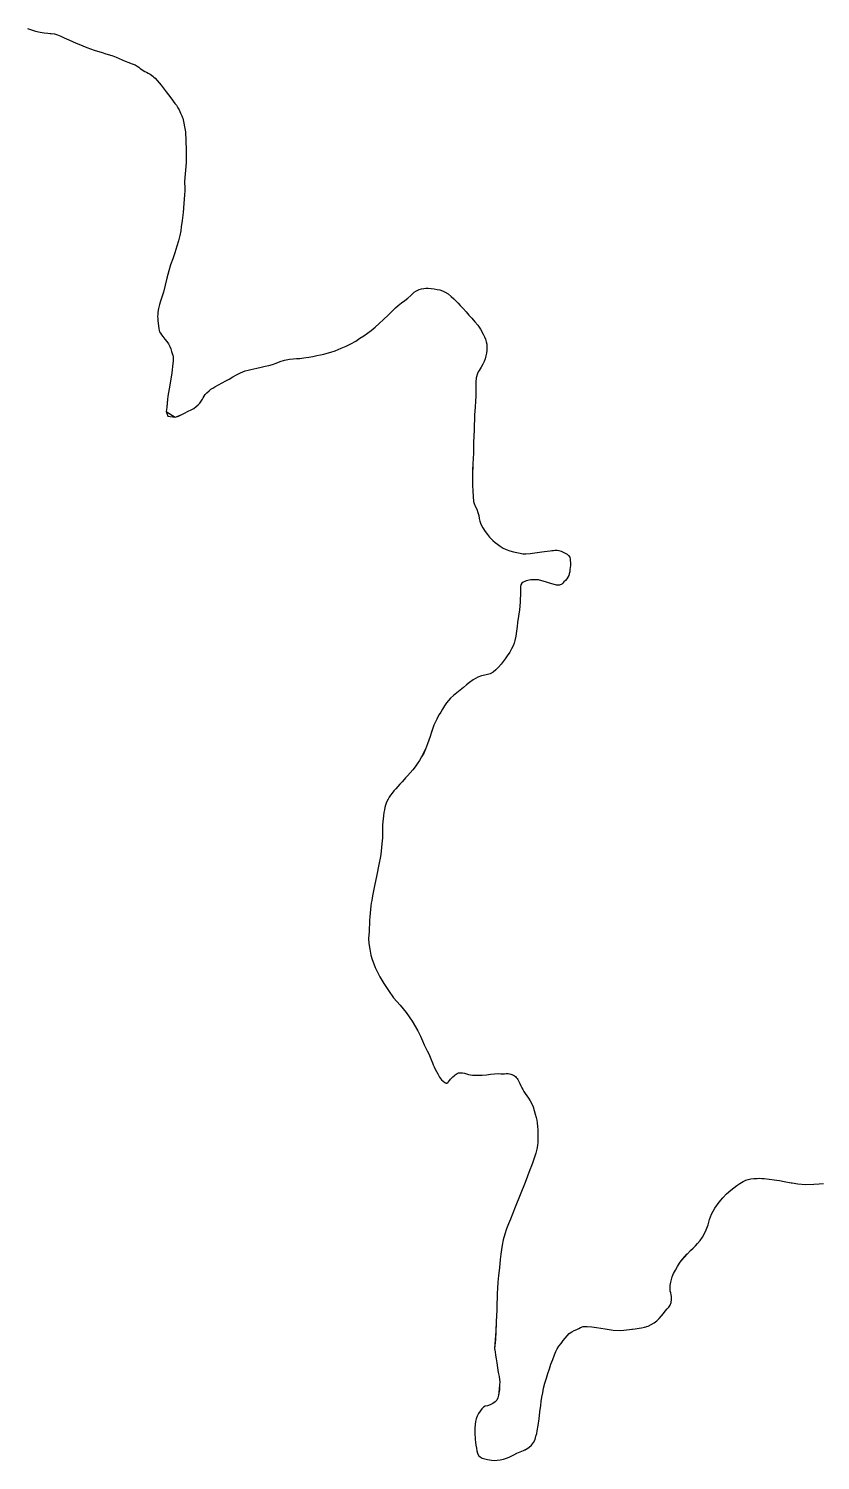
# Model space of a CAD drawing. Header units: inches. Extents: x 11258954 to 11313122, y 3645444 to 3695200.
# Drawn here: x 11271708 to 11272582, y 3690589 to 3692168 of the extents above; entities that cross this region are included whole.
import ezdxf

# ---------------------------------------------------------------- set-up
doc = ezdxf.new("R2010")
doc.units = ezdxf.units.IN
doc.header["$MEASUREMENT"] = 0
doc.layers.add('AnnexationHistory', color=183, linetype='Continuous')
doc.layers.add('ZipCode', color=108, linetype='Continuous')

msp = doc.modelspace()

# ---------------------------------------------------------------- linework, layer by layer
at = {"layer": 'AnnexationHistory'}
msp.add_polyline3d([(11271706.5625, 3692168.5, 0), (11271710.9375, 3692167.1875, 0), (11271715.3125, 3692165.8125, 0), (11271720.344, 3692164.625, 0), (11271724.75, 3692163.9375, 0), (11271728.875, 3692163.5625, 0), (11271731.453, 3692163.309, 0), (11271732.6875, 3692163.1875, 0), (11271736.1565, 3692162.625, 0), (11271739.5625, 3692161.625, 0), (11271743.0315, 3692160.125, 0), (11271747, 3692158.25, 0), (11271751.969, 3692156, 0), (11271760, 3692152.5625, 0), (11271763.125, 3692151.25, 0), (11271771.844, 3692147.75, 0), (11271779.844, 3692144.875, 0), (11271788.7815, 3692142, 0), (11271792.875, 3692140.75, 0), (11271796.875, 3692139.5625, 0), (11271800.719, 3692138.3125, 0), (11271804.375, 3692137, 0), (11271807.594, 3692135.6875, 0), (11271810.844, 3692134.1875, 0), (11271814.2815, 3692132.625, 0), (11271818.1875, 3692131, 0), (11271820.719, 3692130.0625, 0), (11271822.969, 3692129.3125, 0), (11271825.125, 3692128.4375, 0), (11271827.375, 3692127.25, 0), (11271829.2815, 3692125.9375, 0), (11271830.969, 3692124.625, 0), (11271832.594, 3692123.3125, 0), (11271834.1875, 3692122.1875, 0), (11271835.9065, 3692121.25, 0), (11271837.719, 3692120.375, 0), (11271839.6875, 3692119.4375, 0), (11271841.7815, 3692118.1875, 0), (11271843.375, 3692117.125, 0), (11271844.719, 3692116.1875, 0), (11271845.969, 3692115.125, 0), (11271847.375, 3692113.8125, 0), (11271854.1565, 3692106.25, 0), (11271859.719, 3692098.9375, 0), (11271864.5315, 3692092.1875, 0), (11271869.1875, 3692086, 0), (11271869.969, 3692085, 0), (11271870.8125, 3692084, 0), (11271871.6565, 3692082.75, 0), (11271872.594, 3692081.1875, 0), (11271873.8125, 3692078.875, 0), (11271874.75, 3692077, 0), (11271875.5315, 3692075.25, 0), (11271876.375, 3692073.1875, 0), (11271876.75, 3692072.25, 0), (11271877.125, 3692071.3125, 0), (11271877.469, 3692070.5, 0), (11271877.7815, 3692069.625, 0), (11271880.75, 3692054.5, 0), (11271881.7815, 3692034.8125, 0), (11271881.7815, 3692020.8125, 0), (11271879.9065, 3692000, 0), (11271879.9375, 3691998, 0), (11271880, 3691993.8125, 0), (11271879.969, 3691989.5625, 0), (11271879.844, 3691985.125, 0), (11271879.1875, 3691975.375, 0), (11271878.1565, 3691965.5625, 0), (11271877.094, 3691956.75, 0), (11271876.25, 3691949.8125, 0), (11271875.594, 3691945.5625, 0), (11271874.469, 3691940.25, 0), (11271873, 3691934.3125, 0), (11271871.344, 3691928.375, 0), (11271869.0625, 3691921.1875, 0), (11271866.75, 3691914.4375, 0), (11271864.5, 3691907.875, 0), (11271862.4065, 3691901.125, 0), (11271860.344, 3691893.25, 0), (11271858.375, 3691885.25, 0), (11271856.4065, 3691877.6875, 0), (11271854.375, 3691871.1875, 0), (11271853.219, 3691867.875, 0), (11271852.0315, 3691863.9375, 0), (11271851.0315, 3691859.75, 0), (11271850.344, 3691855.5625, 0), (11271850.1565, 3691853.1875, 0), (11271850.125, 3691850.875, 0), (11271850.1875, 3691848.5625, 0), (11271850.344, 3691846.1875, 0), (11271850.625, 3691843.3125, 0), (11271850.969, 3691840.3125, 0), (11271851.344, 3691837.625, 0), (11271851.6875, 3691835.4375, 0), (11271852.1875, 3691834, 0), (11271853.1565, 3691832.3125, 0), (11271854.375, 3691830.5, 0), (11271855.719, 3691828.75, 0), (11271858.0315, 3691825.9375, 0), (11271860.1875, 3691823.3125, 0), (11271862.125, 3691820.5625, 0), (11271863.75, 3691817.5625, 0), (11271864.75, 3691815, 0), (11271865.594, 3691812.375, 0), (11271866.3125, 3691810, 0), (11271866.875, 3691808.1875, 0), (11271867.1875, 3691806.5, 0), (11271867.219, 3691804.25, 0), (11271867.094, 3691801.625, 0), (11271866.875, 3691798.8125, 0), (11271865.6875, 3691788.6875, 0), (11271864.25, 3691779.5625, 0), (11271862.7815, 3691771.125, 0), (11271861.5, 3691763.0625, 0), (11271861, 3691759.125, 0), (11271860.5625, 3691754.9375, 0), (11271860.125, 3691750.5625, 0), (11271859.719, 3691746.0625, 0), (11271869.625, 3691739.625, 0), (11271873, 3691740.9375, 0), (11271876.125, 3691742.375, 0), (11271879.844, 3691744.3125, 0), (11271883.9065, 3691746.375, 0), (11271887.1875, 3691747.8125, 0), (11271890, 3691749.3125, 0), (11271892.7815, 3691751.4375, 0), (11271894.75, 3691753.375, 0), (11271896.5625, 3691755.375, 0), (11271898.1565, 3691757.4375, 0), (11271899.5, 3691759.5, 0), (11271900.4375, 3691761.1875, 0), (11271901.4065, 3691762.9375, 0), (11271902.6565, 3691764.6875, 0), (11271904.4065, 3691766.625, 0), (11271906.844, 3691768.8125, 0), (11271908.9065, 3691770.5, 0), (11271910.969, 3691771.875, 0), (11271913.344, 3691773.3125, 0), (11271917.4375, 3691775.625, 0), (11271921.4375, 3691777.6875, 0), (11271925.2815, 3691779.75, 0), (11271929, 3691781.8125, 0), (11271933.094, 3691784.1875, 0), (11271937.25, 3691786.5625, 0), (11271941.7815, 3691788.8125, 0), (11271946.875, 3691790.75, 0), (11271950.219, 3691791.75, 0), (11271953.219, 3691792.5, 0), (11271956.2815, 3691793.125, 0), (11271959.8125, 3691793.875, 0), (11271964.625, 3691794.9375, 0), (11271968.969, 3691795.875, 0), (11271972.969, 3691796.8125, 0), (11271976.8125, 3691797.9375, 0), (11271981.094, 3691799.4375, 0), (11271982.9365, 3691800.1125, 0), (11271985.5315, 3691801.0625, 0), (11271990.2815, 3691802.5625, 0), (11271995.5625, 3691803.75, 0), (11271999.75, 3691804.25, 0), (11272003.4375, 3691804.4375, 0), (11272007.219, 3691804.625, 0), (11272011.6565, 3691805.0625, 0), (11272016.969, 3691805.875, 0), (11272021.6875, 3691806.75, 0), (11272025.9375, 3691807.75, 0), (11272029.969, 3691808.625, 0), (11272033.5315, 3691809.375, 0), (11272037.25, 3691810.25, 0), (11272041.375, 3691811.4375, 0), (11272046.0625, 3691813.125, 0), (11272052.7815, 3691815.75, 0), (11272058.25, 3691818.0625, 0), (11272063.3125, 3691820.5625, 0), (11272068.844, 3691823.8125, 0), (11272073.594, 3691826.8125, 0), (11272077.9375, 3691829.6875, 0), (11272082, 3691832.5625, 0), (11272085.844, 3691835.4375, 0), (11272090.344, 3691839.125, 0), (11272094.844, 3691843.125, 0), (11272099.5, 3691847.5, 0), (11272104.594, 3691852.4375, 0), (11272107.5625, 3691855.375, 0), (11272110.1875, 3691858, 0), (11272112.8125, 3691860.5, 0), (11272115.7815, 3691863.125, 0), (11272119.469, 3691866, 0), (11272123.0625, 3691868.625, 0), (11272126.469, 3691871.1875, 0), (11272129.625, 3691873.875, 0), (11272131.5625, 3691875.75, 0), (11272133.594, 3691877.625, 0), (11272135.969, 3691879.25, 0), (11272139, 3691880.5625, 0), (11272141.6875, 3691881.3125, 0), (11272144.0315, 3691881.8125, 0), (11272146.3125, 3691882, 0), (11272148.844, 3691881.9375, 0), (11272152.344, 3691881.6875, 0), (11272155.6875, 3691881.3125, 0), (11272158.8125, 3691880.8125, 0), (11272161.7815, 3691880.125, 0), (11272164.844, 3691879.125, 0), (11272167.8125, 3691877.75, 0), (11272170.9065, 3691875.75, 0), (11272174.3125, 3691873, 0), (11272177.344, 3691870.1875, 0), (11272179.7815, 3691867.8125, 0), (11272181.9065, 3691865.5625, 0), (11272184.125, 3691863.125, 0), (11272187.4375, 3691859.5, 0), (11272190.719, 3691855.875, 0), (11272193.9375, 3691852.3125, 0), (11272197.094, 3691848.875, 0), (11272200.469, 3691845.125, 0), (11272203.719, 3691841.25, 0), (11272206.75, 3691836.75, 0), (11272209.594, 3691831.4375, 0), (11272211, 3691828.4375, 0), (11272212.1875, 3691825.6875, 0), (11272213.0625, 3691823.0625, 0), (11272213.625, 3691820.25, 0), (11272213.844, 3691816.9375, 0), (11272213.75, 3691813.625, 0), (11272213.375, 3691810.4375, 0), (11272212.75, 3691807.3125, 0), (11272211.875, 3691804.25, 0), (11272210.75, 3691801.25, 0), (11272209.2815, 3691798.1875, 0), (11272207.375, 3691794.8125, 0), (11272206.1875, 3691792.9375, 0), (11272205.094, 3691791.3125, 0), (11272204.1565, 3691789.75, 0), (11272203.344, 3691788.0625, 0), (11272202.0625, 3691783.3125, 0), (11272201.5625, 3691778.4375, 0), (11272201.5, 3691773.5, 0), (11272201.5625, 3691768.875, 0), (11272201.469, 3691763.0625, 0), (11272201.125, 3691757.25, 0), (11272200.6875, 3691750.6875, 0), (11272200.219, 3691742.5, 0), (11272199.5315, 3691725.75, 0), (11272199.125, 3691711.9375, 0), (11272198.9375, 3691700.125, 0), (11272198.219, 3691688.125, 0), (11272198, 3691681.1875, 0), (11272197.844, 3691673.875, 0), (11272197.9065, 3691665.9375, 0), (11272198.219, 3691657, 0), (11272198.4065, 3691653.8125, 0), (11272198.625, 3691650.75, 0), (11272198.8125, 3691648.25, 0), (11272199.0315, 3691646.625, 0), (11272199.719, 3691644.625, 0), (11272200.969, 3691641.6875, 0), (11272202.469, 3691638.1875, 0), (11272203.8125, 3691634.625, 0), (11272204.719, 3691631.25, 0), (11272205.344, 3691628.0625, 0), (11272206, 3691625, 0), (11272207, 3691621.875, 0), (11272209.094, 3691617.75, 0), (11272211.719, 3691613.75, 0), (11272214.375, 3691610.25, 0), (11272216.594, 3691607.5, 0), (11272218.1875, 3691605.75, 0), (11272220.344, 3691603.6875, 0), (11272222.8125, 3691601.5625, 0), (11272225.375, 3691599.5, 0), (11272228.5625, 3691597.25, 0), (11272231.719, 3691595.3125, 0), (11272235.094, 3691593.75, 0), (11272238.9375, 3691592.375, 0), (11272242.969, 3691591.25, 0), (11272246.969, 3691590.375, 0), (11272250.5, 3691589.6875, 0), (11272253.2815, 3691589.125, 0), (11272256.9065, 3691588.9375, 0), (11272261.594, 3691589.25, 0), (11272266.719, 3691589.9375, 0), (11272271.6565, 3691590.75, 0), (11272274.5625, 3691591.1875, 0), (11272277.344, 3691591.625, 0), (11272280.2815, 3691592, 0), (11272283.625, 3691592.375, 0), (11272285.5625, 3691592.5625, 0), (11272287.4065, 3691592.6875, 0), (11272288.9375, 3691592.875, 0), (11272290, 3691593.125, 0), (11272291.344, 3691593.125, 0), (11272293.3125, 3691592.5625, 0), (11272295.594, 3691591.75, 0), (11272297.969, 3691590.75, 0), (11272300.344, 3691589.75, 0), (11272302.4065, 3691588.625, 0), (11272304.0315, 3691587.1875, 0), (11272305.1565, 3691585.1875, 0), (11272305.6565, 3691583.25, 0), (11272305.875, 3691581.3125, 0), (11272305.969, 3691579.4375, 0), (11272305.969, 3691578, 0), (11272305.9375, 3691576.1875, 0), (11272305.75, 3691574, 0), (11272305.5, 3691571.5625, 0), (11272305.1565, 3691569.1875, 0), (11272304.7815, 3691567.0625, 0), (11272304.219, 3691565.125, 0), (11272303.3125, 3691563.25, 0), (11272301.969, 3691561.25, 0), (11272300.4065, 3691559.5, 0), (11272298.875, 3691558, 0), (11272297.469, 3691556.6875, 0), (11272296.375, 3691555.625, 0), (11272294.094, 3691554.5625, 0), (11272290.6875, 3691554.5625, 0), (11272286.75, 3691555.3125, 0), (11272282.8125, 3691556.4375, 0), (11272278.469, 3691557.9375, 0), (11272274.5625, 3691559.3125, 0), (11272270.594, 3691560.1875, 0), (11272266.0625, 3691560.4375, 0), (11272264.0625, 3691560.3125, 0), (11272262.1875, 3691560.125, 0), (11272260.469, 3691559.875, 0), (11272258.875, 3691559.625, 0), (11272257.219, 3691559.1875, 0), (11272255.5, 3691558.5, 0), (11272253.844, 3691557.5625, 0), (11272252.5, 3691556.4375, 0), (11272251.4065, 3691554.75, 0), (11272250.969, 3691552.75, 0), (11272250.9065, 3691550.1875, 0), (11272250.9065, 3691546.875, 0), (11272250.5, 3691535.75, 0), (11272249.719, 3691527.25, 0), (11272248.719, 3691520.1875, 0), (11272247.719, 3691513.3125, 0), (11272247.094, 3691508.625, 0), (11272246.375, 3691503.5, 0), (11272245.5315, 3691498.25, 0), (11272244.5315, 3691493.375, 0), (11272243.719, 3691490.375, 0), (11272242.625, 3691487.375, 0), (11272241.094, 3691484.25, 0), (11272238.9375, 3691480.625, 0), (11272236.219, 3691476.4375, 0), (11272233.9065, 3691473, 0), (11272231.719, 3691470, 0), (11272229.344, 3691467.0625, 0), (11272226.719, 3691464.0625, 0), (11272223.7815, 3691461.125, 0), (11272220.625, 3691458.5625, 0), (11272217.375, 3691456.6875, 0), (11272214.469, 3691455.8125, 0), (11272211.375, 3691455.1875, 0), (11272207.9065, 3691454.3125, 0), (11272203.8125, 3691452.6875, 0), (11272198.5315, 3691449.75, 0), (11272194.5625, 3691447.0625, 0), (11272191.219, 3691444.375, 0), (11272187.844, 3691441.5, 0), (11272184.219, 3691438.5625, 0), (11272180.4375, 3691435.5625, 0), (11272176.7815, 3691432.5625, 0), (11272173.5, 3691429.5625, 0), (11272171.25, 3691427.125, 0), (11272169.1565, 3691424.5, 0), (11272167.0625, 3691421.375, 0), (11272164.719, 3691417.5625, 0), (11272162.7815, 3691414.25, 0), (11272161.1565, 3691411.5, 0), (11272159.719, 3691409, 0), (11272158.344, 3691406.375, 0), (11272157.2815, 3691404.25, 0), (11272156.219, 3691402, 0), (11272155.25, 3691399.8125, 0), (11272154.344, 3691397.625, 0), (11272153.1565, 3691394.375, 0), (11272152.545, 3691392.4685, 0), (11272152.094, 3691391.0625, 0), (11272150.969, 3691387.4375, 0), (11272149.5625, 3691383.25, 0), (11272148.1875, 3691379.4375, 0), (11272146.969, 3691376.1875, 0), (11272145.844, 3691373.25, 0), (11272143.969, 3691368.875, 0), (11272141.6565, 3691364.9375, 0), (11272139.2815, 3691361.0625, 0), (11272136.875, 3691357.3125, 0), (11272134.375, 3691353.75, 0), (11272131.8125, 3691350.5625, 0), (11272128.969, 3691347.1875, 0), (11272126.219, 3691344.125, 0), (11272124.0315, 3691341.75, 0), (11272122.2815, 3691339.875, 0), (11272120.125, 3691337.5, 0), (11272117.719, 3691334.875, 0), (11272115.25, 3691332.1875, 0), (11272113, 3691329.75, 0), (11272110.9065, 3691327.3125, 0), (11272108.969, 3691325, 0), (11272107.25, 3691322.625, 0), (11272105.9375, 3691320.4375, 0), (11272104.594, 3691318.0625, 0), (11272103.4065, 3691315.75, 0), (11272102.469, 3691313.8125, 0), (11272101.719, 3691311.75, 0), (11272101.0625, 3691309.1875, 0), (11272100.5315, 3691306.375, 0), (11272100.0625, 3691303.4375, 0), (11272099.5315, 3691299.875, 0), (11272099.0625, 3691296.4375, 0), (11272098.719, 3691293.125, 0), (11272098.469, 3691289.875, 0), (11272098.375, 3691287.375, 0), (11272098.375, 3691284.75, 0), (11272098.4065, 3691282.25, 0), (11272098.469, 3691280.3125, 0), (11272098.4375, 3691278.125, 0), (11272098.2815, 3691275.4375, 0), (11272098, 3691272.375, 0), (11272097.6875, 3691269.125, 0), (11272097.25, 3691264.9375, 0), (11272096.8125, 3691261, 0), (11272096.4375, 3691257.5, 0), (11272096.094, 3691254.8125, 0), (11272094.5315, 3691246.0625, 0), (11272092.094, 3691234.75, 0), (11272089.469, 3691222.75, 0), (11272087.3125, 3691211.6875, 0), (11272086.9065, 3691209.0625, 0), (11272086.5, 3691206.25, 0), (11272086.094, 3691203.375, 0), (11272085.719, 3691200.5, 0), (11272085.1875, 3691196.4375, 0), (11272084.719, 3691192.4375, 0), (11272084.344, 3691188.5, 0), (11272084.125, 3691184.5625, 0), (11272084.0315, 3691180.375, 0), (11272083.9065, 3691175.875, 0), (11272083.6875, 3691171.8125, 0), (11272083.3125, 3691168.625, 0), (11272083, 3691164.3125, 0), (11272083.344, 3691158.8125, 0), (11272084.2815, 3691152.5625, 0), (11272085.719, 3691146.25, 0), (11272087.219, 3691141.25, 0), (11272088.844, 3691136.5625, 0), (11272090.5315, 3691132.375, 0), (11272092.094, 3691128.6875, 0), (11272095.5, 3691122.0625, 0), (11272099.9065, 3691114.75, 0), (11272105, 3691107.0625, 0), (11272110.4375, 3691099.1875, 0), (11272118.0625, 3691090.8125, 0), (11272124.75, 3691082.6875, 0), (11272131.3125, 3691073.4375, 0), (11272137.594, 3691062.4375, 0), (11272140.2815, 3691056.875, 0), (11272142.625, 3691051.6875, 0), (11272144.625, 3691047.0625, 0), (11272146.375, 3691043.3125, 0), (11272147.75, 3691040.5, 0), (11272149.4375, 3691037.125, 0), (11272151.1565, 3691033.375, 0), (11272152.75, 3691029.75, 0), (11272153.6875, 3691027.375, 0), (11272154.5625, 3691025.125, 0), (11272155.5315, 3691022.75, 0), (11272156.75, 3691020.125, 0), (11272158.094, 3691017.5625, 0), (11272159.4375, 3691015.1875, 0), (11272160.625, 3691013.0625, 0), (11272161.5315, 3691011.375, 0), (11272162.375, 3691010.0625, 0), (11272163.6875, 3691008.625, 0), (11272165.3125, 3691007.125, 0), (11272167.125, 3691005.75, 0), (11272167.719, 3691005.375, 0), (11272168.2815, 3691005.0625, 0), (11272168.875, 3691004.9375, 0), (11272169.5, 3691005, 0), (11272170.5625, 3691005.5625, 0), (11272171.469, 3691006.4375, 0), (11272172.1875, 3691007.375, 0), (11272172.6875, 3691008.1875, 0), (11272173.5, 3691009.25, 0), (11272174.719, 3691010.4375, 0), (11272176.094, 3691011.6875, 0), (11272177.5, 3691012.9375, 0), (11272178.594, 3691014, 0), (11272179.6565, 3691014.9375, 0), (11272180.875, 3691015.625, 0), (11272182.2815, 3691016.125, 0), (11272184.594, 3691016.375, 0), (11272186.9065, 3691016.25, 0), (11272188.9065, 3691015.875, 0), (11272190.25, 3691015.375, 0), (11272193.344, 3691014.375, 0), (11272197.9375, 3691013.8125, 0), (11272203.2815, 3691013.625, 0), (11272208.625, 3691013.75, 0), (11272213.344, 3691014.1875, 0), (11272217.719, 3691014.75, 0), (11272222.125, 3691015.1875, 0), (11272226.969, 3691015.375, 0), (11272229.1875, 3691015.3125, 0), (11272231.3125, 3691015.1875, 0), (11272233.25, 3691015.1875, 0), (11272234.9375, 3691015.375, 0), (11272237.344, 3691015.4375, 0), (11272240.1875, 3691014.8125, 0), (11272242.969, 3691013.75, 0), (11272245.3125, 3691012.1875, 0), (11272246.25, 3691011.25, 0), (11272247.0315, 3691010.125, 0), (11272247.75, 3691008.875, 0), (11272248.5, 3691007.375, 0), (11272249.9375, 3691004.5, 0), (11272251.25, 3691001.875, 0), (11272252.375, 3690999.625, 0), (11272253.3125, 3690997.8125, 0), (11272254.5, 3690995.8125, 0), (11272256.125, 3690993.4375, 0), (11272257.9375, 3690990.8125, 0), (11272259.6875, 3690988.25, 0), (11272261.6565, 3690985.1875, 0), (11272263.3125, 3690982.1875, 0), (11272264.719, 3690978.8125, 0), (11272266.0625, 3690974.6875, 0), (11272267.1565, 3690970.625, 0), (11272268.0315, 3690967, 0), (11272268.719, 3690963.875, 0), (11272269.25, 3690961.0625, 0), (11272269.3125, 3690960.5525, 0), (11272269.719, 3690957.25, 0), (11272270, 3690952.8125, 0), (11272270.094, 3690948.125, 0), (11272270.0625, 3690943.5625, 0), (11272269.9065, 3690939.75, 0), (11272269.5315, 3690936.0625, 0), (11272268.8125, 3690932.125, 0), (11272267.6565, 3690927.5625, 0), (11272266.0315, 3690922.1875, 0), (11272264.5, 3690917.6875, 0), (11272262.969, 3690913.5, 0), (11272261.2815, 3690909.1875, 0), (11272255.9065, 3690895.375, 0), (11272250.5, 3690881.5625, 0), (11272245.125, 3690868, 0), (11272239.75, 3690854.9375, 0), (11272237.5315, 3690849.625, 0), (11272235.4065, 3690844.25, 0), (11272233.4375, 3690838.375, 0), (11272231.75, 3690831.8125, 0), (11272230.594, 3690826.1875, 0), (11272229.8125, 3690821.25, 0), (11272229.1875, 3690816.1875, 0), (11272228.5625, 3690810.25, 0), (11272227.594, 3690801, 0), (11272226.6875, 3690792.75, 0), (11272225.9375, 3690785.25, 0), (11272225.375, 3690778.3125, 0), (11272225.125, 3690773.25, 0), (11272224.9375, 3690767.9375, 0), (11272224.7815, 3690761.8125, 0), (11272224.5625, 3690754.375, 0), (11272224.125, 3690741.6875, 0), (11272223.75, 3690731.1875, 0), (11272223.344, 3690722.0625, 0), (11272222.1875, 3690712.125, 0), (11272222.719, 3690708.4375, 0), (11272223.25, 3690704.5625, 0), (11272223.875, 3690700.5, 0), (11272224.5625, 3690696.125, 0), (11272225.4375, 3690690.75, 0), (11272226.3125, 3690685.625, 0), (11272227.125, 3690681.125, 0), (11272227.75, 3690677.8125, 0), (11272227.969, 3690675.1875, 0), (11272227.844, 3690671.625, 0), (11272227.469, 3690667.5625, 0), (11272226.969, 3690663.4375, 0), (11272226.5315, 3690660.4375, 0), (11272225.844, 3690657.625, 0), (11272224.719, 3690655.1875, 0), (11272222.969, 3690653.0625, 0), (11272220.3125, 3690651.25, 0), (11272217.2815, 3690649.875, 0), (11272214.3125, 3690648.875, 0), (11272211.8125, 3690648.25, 0), (11272209.9375, 3690647.25, 0), (11272208.0315, 3690645.375, 0), (11272206.219, 3690642.9375, 0), (11272204.625, 3690640.3125, 0), (11272203.094, 3690637.375, 0), (11272201.9375, 3690634.4375, 0), (11272201.125, 3690631.5, 0), (11272200.625, 3690628.3125, 0), (11272200.375, 3690624.3125, 0), (11272200.375, 3690620.3125, 0), (11272200.5, 3690616.6875, 0), (11272200.625, 3690613.9375, 0), (11272200.8125, 3690611.6875, 0), (11272201.1565, 3690608.75, 0), (11272201.6565, 3690605.4375, 0), (11272202.219, 3690602, 0), (11272202.7815, 3690599.125, 0), (11272203.5, 3690596.4375, 0), (11272204.594, 3690594.125, 0), (11272206.219, 3690592.375, 0), (11272208.6565, 3690591.125, 0), (11272211.594, 3690590.3125, 0), (11272214.4375, 3690589.6875, 0), (11272216.594, 3690589.1875, 0), (11272218.8125, 3690588.75, 0), (11272221.75, 3690588.625, 0), (11272225.094, 3690588.75, 0), (11272228.5625, 3690589.1875, 0), (11272232.0625, 3690589.9375, 0), (11272235.2815, 3690590.9375, 0), (11272238.1565, 3690592.0625, 0), (11272240.5315, 3690593.1875, 0), (11272243.469, 3690594.75, 0), (11272246.969, 3690596.5, 0), (11272250.625, 3690598.1875, 0), (11272254.094, 3690599.5625, 0), (11272257.1875, 3690600.875, 0), (11272260.219, 3690602.8125, 0), (11272263, 3690605.3125, 0), (11272265.2815, 3690608.375, 0), (11272266.875, 3690611.6875, 0), (11272267.969, 3690615.1875, 0), (11272268.75, 3690618.4375, 0), (11272269.25, 3690621.125, 0), (11272270.25, 3690627, 0), (11272271.344, 3690634.3125, 0), (11272272.375, 3690642.0625, 0), (11272273.25, 3690649.0625, 0), (11272273.8125, 3690653.5625, 0), (11272274.5315, 3690658.375, 0), (11272275.4065, 3690663.25, 0), (11272276.4375, 3690668.1875, 0), (11272277.844, 3690673.75, 0), (11272279.4065, 3690679.1875, 0), (11272281.094, 3690684.5625, 0), (11272282.8125, 3690689.75, 0), (11272284.5315, 3690694.75, 0), (11272286.4375, 3690700, 0), (11272288.344, 3690704.9375, 0), (11272290, 3690708.9375, 0), (11272291.4065, 3690711.5625, 0), (11272293.375, 3690714.5625, 0), (11272295.6565, 3690717.75, 0), (11272298, 3690720.875, 0), (11272300.125, 3690723.625, 0), (11272302.2815, 3690726.1875, 0), (11272304.6875, 3690728.4375, 0), (11272307.5625, 3690730.4375, 0), (11272310.25, 3690731.875, 0), (11272313, 3690733.125, 0), (11272315.4375, 3690734.25, 0), (11272317.1565, 3690735.25, 0), (11272320.0625, 3690736.25, 0), (11272324.375, 3690736.375, 0), (11272329.469, 3690736, 0), (11272334.6875, 3690735.25, 0), (11272344.469, 3690733.625, 0), (11272353.125, 3690732.375, 0), (11272361.75, 3690732, 0), (11272371.4065, 3690732.875, 0), (11272374.4375, 3690733.375, 0), (11272377.344, 3690733.9375, 0), (11272379.875, 3690734.3125, 0), (11272381.7815, 3690734.4375, 0), (11272384.4065, 3690734.6875, 0), (11272387.844, 3690735.5, 0), (11272391.6875, 3690736.8125, 0), (11272395.344, 3690738.4375, 0), (11272398.594, 3690740.3125, 0), (11272401.4065, 3690742.5, 0), (11272403.969, 3690745.0625, 0), (11272406.5315, 3690748, 0), (11272408.719, 3690750.75, 0), (11272410.75, 3690753.375, 0), (11272412.6875, 3690755.75, 0), (11272414.5, 3690757.625, 0), (11272416.0625, 3690759.8125, 0), (11272417.1565, 3690762.875, 0), (11272417.75, 3690766.3125, 0), (11272417.6875, 3690769.5625, 0), (11272417.2815, 3690771.4375, 0), (11272416.7815, 3690773.3125, 0), (11272416.3125, 3690775.25, 0), (11272416.094, 3690777.5625, 0), (11272416.2815, 3690781.625, 0), (11272416.844, 3690785.1875, 0), (11272417.625, 3690788.375, 0), (11272418.5, 3690791.125, 0), (11272419.9065, 3690794.6875, 0), (11272421.875, 3690798.625, 0), (11272424.1565, 3690802.625, 0), (11272426.469, 3690806.25, 0), (11272428.25, 3690808.75, 0), (11272430.1565, 3690811.125, 0), (11272432.4065, 3690813.625, 0), (11272435, 3690816.375, 0), (11272435.25, 3690816.625, 0), (11272438.6565, 3690820.0625, 0), (11272441.5315, 3690822.8125, 0), (11272444.0625, 3690825.3125, 0), (11272446.4375, 3690827.8125, 0), (11272449.125, 3690831.125, 0), (11272451.719, 3690834.875, 0), (11272454.0625, 3690838.9375, 0), (11272456, 3690843, 0), (11272457.9375, 3690848.6875, 0), (11272459.5625, 3690854.375, 0), (11272461.7815, 3690860.3125, 0), (11272465.5625, 3690866.9375, 0), (11272470.125, 3690873.375, 0), (11272474.25, 3690878.5, 0), (11272478.4065, 3690882.8125, 0), (11272483.125, 3690886.875, 0), (11272486.4065, 3690889.375, 0), (11272489.8125, 3690891.75, 0), (11272493.219, 3690894.125, 0), (11272496.6875, 3690896.4375, 0), (11272499.719, 3690898, 0), (11272502.1875, 3690898.6875, 0), (11272505.0625, 3690899.25, 0), (11272508.6565, 3690899.625, 0), (11272512.094, 3690899.8125, 0), (11272514.844, 3690899.875, 0), (11272517.3125, 3690899.8125, 0), (11272519.844, 3690899.625, 0), (11272525.4065, 3690899.0625, 0), (11272531.0625, 3690898.3125, 0), (11272536.719, 3690897.375, 0), (11272542.1875, 3690896.4375, 0), (11272549.75, 3690895, 0), (11272550.699, 3690894.851, 0), (11272557.3125, 3690893.8125, 0), (11272565.5, 3690893.125, 0), (11272574.9065, 3690893.25, 0), (11272580.6565, 3690893.6875, 0), (11272585.625, 3690894.3125, 0)], dxfattribs=at)
at = {"layer": 'ZipCode'}
msp.add_polyline3d([(11271706.5625, 3692168.5, 0), (11271710.9375, 3692167.1875, 0), (11271715.3125, 3692165.8125, 0), (11271720.344, 3692164.625, 0), (11271724.75, 3692163.9375, 0), (11271728.875, 3692163.5625, 0), (11271732.6875, 3692163.1875, 0), (11271736.1565, 3692162.625, 0), (11271739.5625, 3692161.625, 0), (11271743.0315, 3692160.125, 0), (11271747, 3692158.25, 0), (11271751.969, 3692156, 0), (11271760, 3692152.5625, 0), (11271763.125, 3692151.25, 0), (11271771.844, 3692147.75, 0), (11271779.844, 3692144.875, 0), (11271788.7815, 3692142, 0), (11271792.875, 3692140.75, 0), (11271796.875, 3692139.5625, 0), (11271800.719, 3692138.3125, 0), (11271804.375, 3692137, 0), (11271807.594, 3692135.6875, 0), (11271810.844, 3692134.1875, 0), (11271814.2815, 3692132.625, 0), (11271818.1875, 3692131, 0), (11271820.719, 3692130.0625, 0), (11271822.969, 3692129.3125, 0), (11271825.125, 3692128.4375, 0), (11271827.375, 3692127.25, 0), (11271829.2815, 3692125.9375, 0), (11271830.969, 3692124.625, 0), (11271832.594, 3692123.3125, 0), (11271834.1875, 3692122.1875, 0), (11271835.9065, 3692121.25, 0), (11271837.719, 3692120.375, 0), (11271839.6875, 3692119.4375, 0), (11271841.7815, 3692118.1875, 0), (11271843.375, 3692117.125, 0), (11271844.719, 3692116.1875, 0), (11271845.969, 3692115.125, 0), (11271847.375, 3692113.8125, 0), (11271854.1565, 3692106.25, 0), (11271859.719, 3692098.9375, 0), (11271864.5315, 3692092.1875, 0), (11271869.1875, 3692086, 0), (11271869.969, 3692085, 0), (11271870.8125, 3692084, 0), (11271871.6565, 3692082.75, 0), (11271872.594, 3692081.1875, 0), (11271873.8125, 3692078.875, 0), (11271874.75, 3692077, 0), (11271875.5315, 3692075.25, 0), (11271876.375, 3692073.1875, 0), (11271876.75, 3692072.25, 0), (11271877.125, 3692071.3125, 0), (11271877.469, 3692070.5, 0), (11271877.7815, 3692069.625, 0), (11271880.75, 3692054.5, 0), (11271881.7815, 3692034.8125, 0), (11271881.7815, 3692020.8125, 0), (11271879.9065, 3692000, 0), (11271879.9375, 3691998, 0), (11271880, 3691993.8125, 0), (11271879.969, 3691989.5625, 0), (11271879.844, 3691985.125, 0), (11271879.1875, 3691975.375, 0), (11271878.1565, 3691965.5625, 0), (11271877.094, 3691956.75, 0), (11271876.25, 3691949.8125, 0), (11271875.594, 3691945.5625, 0), (11271874.469, 3691940.25, 0), (11271873, 3691934.3125, 0), (11271871.344, 3691928.375, 0), (11271869.0625, 3691921.1875, 0), (11271866.75, 3691914.4375, 0), (11271864.5, 3691907.875, 0), (11271862.4065, 3691901.125, 0), (11271860.344, 3691893.25, 0), (11271858.375, 3691885.25, 0), (11271856.4065, 3691877.6875, 0), (11271854.375, 3691871.1875, 0), (11271853.219, 3691867.875, 0), (11271852.0315, 3691863.9375, 0), (11271851.0315, 3691859.75, 0), (11271850.344, 3691855.5625, 0), (11271850.1565, 3691853.1875, 0), (11271850.125, 3691850.875, 0), (11271850.1875, 3691848.5625, 0), (11271850.344, 3691846.1875, 0), (11271850.625, 3691843.3125, 0), (11271850.969, 3691840.3125, 0), (11271851.344, 3691837.625, 0), (11271851.6875, 3691835.4375, 0), (11271852.1875, 3691834, 0), (11271853.1565, 3691832.3125, 0), (11271854.375, 3691830.5, 0), (11271855.719, 3691828.75, 0), (11271858.0315, 3691825.9375, 0), (11271860.1875, 3691823.3125, 0), (11271862.125, 3691820.5625, 0), (11271863.75, 3691817.5625, 0), (11271864.75, 3691815, 0), (11271865.594, 3691812.375, 0), (11271866.3125, 3691810, 0), (11271866.875, 3691808.1875, 0), (11271867.1875, 3691806.5, 0), (11271867.219, 3691804.25, 0), (11271867.094, 3691801.625, 0), (11271866.875, 3691798.8125, 0), (11271865.6875, 3691788.6875, 0), (11271864.25, 3691779.5625, 0), (11271862.7815, 3691771.125, 0), (11271861.5, 3691763.0625, 0), (11271861, 3691759.125, 0), (11271860.7055, 3691756.2975, 0), (11271860.125, 3691750.5625, 0), (11271859.719, 3691746.0625, 0), (11271861.5245, 3691741.03, 0), (11271869.625, 3691739.625, 0), (11271876.125, 3691742.375, 0), (11271879.844, 3691744.3125, 0), (11271883.9065, 3691746.375, 0), (11271887.1875, 3691747.8125, 0), (11271890, 3691749.3125, 0), (11271892.7815, 3691751.4375, 0), (11271894.75, 3691753.375, 0), (11271896.5625, 3691755.375, 0), (11271898.1565, 3691757.4375, 0), (11271899.5, 3691759.5, 0), (11271900.4375, 3691761.1875, 0), (11271901.4065, 3691762.9375, 0), (11271902.6565, 3691764.6875, 0), (11271904.4065, 3691766.625, 0), (11271906.844, 3691768.8125, 0), (11271908.9065, 3691770.5, 0), (11271910.969, 3691771.875, 0), (11271913.344, 3691773.3125, 0), (11271917.4375, 3691775.625, 0), (11271921.4375, 3691777.6875, 0), (11271925.2815, 3691779.75, 0), (11271929, 3691781.8125, 0), (11271933.094, 3691784.1875, 0), (11271937.25, 3691786.5625, 0), (11271941.7815, 3691788.8125, 0), (11271946.875, 3691790.75, 0), (11271950.219, 3691791.75, 0), (11271953.219, 3691792.5, 0), (11271956.2815, 3691793.125, 0), (11271959.8125, 3691793.875, 0), (11271964.625, 3691794.9375, 0), (11271968.969, 3691795.875, 0), (11271972.969, 3691796.8125, 0), (11271976.8125, 3691797.9375, 0), (11271981.094, 3691799.4375, 0), (11271985.5315, 3691801.0625, 0), (11271990.2815, 3691802.5625, 0), (11271995.5625, 3691803.75, 0), (11271999.75, 3691804.25, 0), (11272003.4375, 3691804.4375, 0), (11272007.219, 3691804.625, 0), (11272011.6565, 3691805.0625, 0), (11272016.969, 3691805.875, 0), (11272021.6875, 3691806.75, 0), (11272025.9375, 3691807.75, 0), (11272029.969, 3691808.625, 0), (11272033.5315, 3691809.375, 0), (11272037.25, 3691810.25, 0), (11272041.375, 3691811.4375, 0), (11272046.0625, 3691813.125, 0), (11272052.7815, 3691815.75, 0), (11272058.25, 3691818.0625, 0), (11272063.3125, 3691820.5625, 0), (11272068.844, 3691823.8125, 0), (11272073.594, 3691826.8125, 0), (11272077.9375, 3691829.6875, 0), (11272082, 3691832.5625, 0), (11272085.844, 3691835.4375, 0), (11272090.344, 3691839.125, 0), (11272094.844, 3691843.125, 0), (11272099.5, 3691847.5, 0), (11272104.594, 3691852.4375, 0), (11272107.5625, 3691855.375, 0), (11272110.1875, 3691858, 0), (11272112.8125, 3691860.5, 0), (11272115.7815, 3691863.125, 0), (11272119.469, 3691866, 0), (11272123.0625, 3691868.625, 0), (11272126.469, 3691871.1875, 0), (11272129.625, 3691873.875, 0), (11272131.5625, 3691875.75, 0), (11272133.594, 3691877.625, 0), (11272135.969, 3691879.25, 0), (11272139, 3691880.5625, 0), (11272141.6875, 3691881.3125, 0), (11272144.0315, 3691881.8125, 0), (11272146.3125, 3691882, 0), (11272148.844, 3691881.9375, 0), (11272152.344, 3691881.6875, 0), (11272155.6875, 3691881.3125, 0), (11272158.8125, 3691880.8125, 0), (11272161.7815, 3691880.125, 0), (11272164.844, 3691879.125, 0), (11272167.8125, 3691877.75, 0), (11272170.9065, 3691875.75, 0), (11272174.3125, 3691873, 0), (11272177.344, 3691870.1875, 0), (11272179.7815, 3691867.8125, 0), (11272181.9065, 3691865.5625, 0), (11272184.125, 3691863.125, 0), (11272187.4375, 3691859.5, 0), (11272190.719, 3691855.875, 0), (11272193.9375, 3691852.3125, 0), (11272197.094, 3691848.875, 0), (11272200.469, 3691845.125, 0), (11272203.719, 3691841.25, 0), (11272206.75, 3691836.75, 0), (11272209.594, 3691831.4375, 0), (11272211, 3691828.4375, 0), (11272212.1875, 3691825.6875, 0), (11272213.0625, 3691823.0625, 0), (11272213.625, 3691820.25, 0), (11272213.844, 3691816.9375, 0), (11272213.75, 3691813.625, 0), (11272213.375, 3691810.4375, 0), (11272212.75, 3691807.3125, 0), (11272211.875, 3691804.25, 0), (11272210.75, 3691801.25, 0), (11272209.2815, 3691798.1875, 0), (11272207.375, 3691794.8125, 0), (11272206.1875, 3691792.9375, 0), (11272205.094, 3691791.3125, 0), (11272204.1565, 3691789.75, 0), (11272203.344, 3691788.0625, 0), (11272202.0625, 3691783.3125, 0), (11272201.5625, 3691778.4375, 0), (11272201.5, 3691773.5, 0), (11272201.5625, 3691768.875, 0), (11272201.469, 3691763.0625, 0), (11272201.125, 3691757.25, 0), (11272200.6875, 3691750.6875, 0), (11272200.219, 3691742.5, 0), (11272199.5315, 3691725.75, 0), (11272199.125, 3691711.9375, 0), (11272198.9375, 3691700.125, 0), (11272198.219, 3691688.125, 0), (11272198.039, 3691682.432, 0), (11272198, 3691681.1875, 0), (11272197.844, 3691673.875, 0), (11272197.9065, 3691665.9375, 0), (11272198.219, 3691657, 0), (11272198.4065, 3691653.8125, 0), (11272198.625, 3691650.75, 0), (11272198.8125, 3691648.25, 0), (11272199.0315, 3691646.625, 0), (11272199.719, 3691644.625, 0), (11272200.969, 3691641.6875, 0), (11272202.469, 3691638.1875, 0), (11272203.8125, 3691634.625, 0), (11272204.719, 3691631.25, 0), (11272205.344, 3691628.0625, 0), (11272206, 3691625, 0), (11272207, 3691621.875, 0), (11272209.094, 3691617.75, 0), (11272211.719, 3691613.75, 0), (11272214.375, 3691610.25, 0), (11272216.594, 3691607.5, 0), (11272218.1875, 3691605.75, 0), (11272220.344, 3691603.6875, 0), (11272222.8125, 3691601.5625, 0), (11272225.375, 3691599.5, 0), (11272228.5625, 3691597.25, 0), (11272231.719, 3691595.3125, 0), (11272235.094, 3691593.75, 0), (11272238.9375, 3691592.375, 0), (11272242.969, 3691591.25, 0), (11272246.969, 3691590.375, 0), (11272250.5, 3691589.6875, 0), (11272253.2815, 3691589.125, 0), (11272256.9065, 3691588.9375, 0), (11272261.594, 3691589.25, 0), (11272266.719, 3691589.9375, 0), (11272271.6565, 3691590.75, 0), (11272274.5625, 3691591.1875, 0), (11272277.344, 3691591.625, 0), (11272280.2815, 3691592, 0), (11272283.625, 3691592.375, 0), (11272285.5625, 3691592.5625, 0), (11272287.4065, 3691592.6875, 0), (11272288.9375, 3691592.875, 0), (11272290, 3691593.125, 0), (11272291.344, 3691593.125, 0), (11272293.3125, 3691592.5625, 0), (11272295.594, 3691591.75, 0), (11272297.969, 3691590.75, 0), (11272300.344, 3691589.75, 0), (11272302.4065, 3691588.625, 0), (11272304.0315, 3691587.1875, 0), (11272305.1565, 3691585.1875, 0), (11272305.6565, 3691583.25, 0), (11272305.875, 3691581.3125, 0), (11272305.969, 3691579.4375, 0), (11272305.969, 3691578, 0), (11272305.9375, 3691576.1875, 0), (11272305.75, 3691574, 0), (11272305.5, 3691571.5625, 0), (11272305.1565, 3691569.1875, 0), (11272304.7815, 3691567.0625, 0), (11272304.219, 3691565.125, 0), (11272303.3125, 3691563.25, 0), (11272301.969, 3691561.25, 0), (11272300.4065, 3691559.5, 0), (11272298.875, 3691558, 0), (11272297.469, 3691556.6875, 0), (11272296.375, 3691555.625, 0), (11272294.094, 3691554.5625, 0), (11272290.6875, 3691554.5625, 0), (11272286.75, 3691555.3125, 0), (11272282.8125, 3691556.4375, 0), (11272278.469, 3691557.9375, 0), (11272274.5625, 3691559.3125, 0), (11272270.594, 3691560.1875, 0), (11272266.0625, 3691560.4375, 0), (11272264.0625, 3691560.3125, 0), (11272262.1875, 3691560.125, 0), (11272260.469, 3691559.875, 0), (11272258.875, 3691559.625, 0), (11272257.219, 3691559.1875, 0), (11272255.5, 3691558.5, 0), (11272253.844, 3691557.5625, 0), (11272252.5, 3691556.4375, 0), (11272251.4065, 3691554.75, 0), (11272250.969, 3691552.75, 0), (11272250.9065, 3691550.1875, 0), (11272250.9065, 3691546.875, 0), (11272250.5, 3691535.75, 0), (11272249.719, 3691527.25, 0), (11272248.719, 3691520.1875, 0), (11272247.719, 3691513.3125, 0), (11272247.094, 3691508.625, 0), (11272246.375, 3691503.5, 0), (11272245.5315, 3691498.25, 0), (11272244.5315, 3691493.375, 0), (11272243.719, 3691490.375, 0), (11272242.625, 3691487.375, 0), (11272241.094, 3691484.25, 0), (11272238.9375, 3691480.625, 0), (11272236.219, 3691476.4375, 0), (11272233.9065, 3691473, 0), (11272231.719, 3691470, 0), (11272229.344, 3691467.0625, 0), (11272226.719, 3691464.0625, 0), (11272223.7815, 3691461.125, 0), (11272220.625, 3691458.5625, 0), (11272217.375, 3691456.6875, 0), (11272214.469, 3691455.8125, 0), (11272211.375, 3691455.1875, 0), (11272207.9065, 3691454.3125, 0), (11272203.8125, 3691452.6875, 0), (11272198.5315, 3691449.75, 0), (11272194.5625, 3691447.0625, 0), (11272191.219, 3691444.375, 0), (11272187.844, 3691441.5, 0), (11272184.219, 3691438.5625, 0), (11272180.4375, 3691435.5625, 0), (11272176.7815, 3691432.5625, 0), (11272173.5, 3691429.5625, 0), (11272171.25, 3691427.125, 0), (11272169.1565, 3691424.5, 0), (11272167.0625, 3691421.375, 0), (11272164.719, 3691417.5625, 0), (11272162.7815, 3691414.25, 0), (11272161.1565, 3691411.5, 0), (11272159.719, 3691409, 0), (11272158.344, 3691406.375, 0), (11272157.2815, 3691404.25, 0), (11272156.219, 3691402, 0), (11272155.25, 3691399.8125, 0), (11272154.344, 3691397.625, 0), (11272153.1565, 3691394.375, 0), (11272152.094, 3691391.0625, 0), (11272150.969, 3691387.4375, 0), (11272149.5625, 3691383.25, 0), (11272148.1875, 3691379.4375, 0), (11272146.969, 3691376.1875, 0), (11272145.844, 3691373.25, 0), (11272141.6565, 3691364.9375, 0), (11272139.2815, 3691361.0625, 0), (11272136.875, 3691357.3125, 0), (11272134.375, 3691353.75, 0), (11272131.8125, 3691350.5625, 0), (11272128.969, 3691347.1875, 0), (11272126.219, 3691344.125, 0), (11272124.0315, 3691341.75, 0), (11272122.2815, 3691339.875, 0), (11272120.125, 3691337.5, 0), (11272117.719, 3691334.875, 0), (11272115.25, 3691332.1875, 0), (11272113, 3691329.75, 0), (11272110.9065, 3691327.3125, 0), (11272108.969, 3691325, 0), (11272107.25, 3691322.625, 0), (11272105.9375, 3691320.4375, 0), (11272104.594, 3691318.0625, 0), (11272103.4065, 3691315.75, 0), (11272102.469, 3691313.8125, 0), (11272101.719, 3691311.75, 0), (11272101.0625, 3691309.1875, 0), (11272100.5315, 3691306.375, 0), (11272100.0625, 3691303.4375, 0), (11272099.5315, 3691299.875, 0), (11272099.0625, 3691296.4375, 0), (11272098.719, 3691293.125, 0), (11272098.469, 3691289.875, 0), (11272098.375, 3691287.375, 0), (11272098.375, 3691284.75, 0), (11272098.4065, 3691282.25, 0), (11272098.469, 3691280.3125, 0), (11272098.4375, 3691278.125, 0), (11272098.2815, 3691275.4375, 0), (11272098, 3691272.375, 0), (11272097.6875, 3691269.125, 0), (11272097.25, 3691264.9375, 0), (11272096.8125, 3691261, 0), (11272096.4375, 3691257.5, 0), (11272096.094, 3691254.8125, 0), (11272094.5315, 3691246.0625, 0), (11272092.094, 3691234.75, 0), (11272089.469, 3691222.75, 0), (11272087.3125, 3691211.6875, 0), (11272086.9065, 3691209.0625, 0), (11272086.5, 3691206.25, 0), (11272086.094, 3691203.375, 0), (11272085.719, 3691200.5, 0), (11272085.1875, 3691196.4375, 0), (11272084.719, 3691192.4375, 0), (11272084.344, 3691188.5, 0), (11272084.125, 3691184.5625, 0), (11272084.0315, 3691180.375, 0), (11272083.9065, 3691175.875, 0), (11272083.6875, 3691171.8125, 0), (11272083.3125, 3691168.625, 0), (11272083, 3691164.3125, 0), (11272083.344, 3691158.8125, 0), (11272084.2815, 3691152.5625, 0), (11272085.719, 3691146.25, 0), (11272087.219, 3691141.25, 0), (11272088.844, 3691136.5625, 0), (11272090.5315, 3691132.375, 0), (11272092.094, 3691128.6875, 0), (11272095.5, 3691122.0625, 0), (11272099.9065, 3691114.75, 0), (11272105, 3691107.0625, 0), (11272110.4375, 3691099.1875, 0), (11272118.0625, 3691090.8125, 0), (11272124.75, 3691082.6875, 0), (11272131.3125, 3691073.4375, 0), (11272137.594, 3691062.4375, 0), (11272140.2815, 3691056.875, 0), (11272142.625, 3691051.6875, 0), (11272144.625, 3691047.0625, 0), (11272146.375, 3691043.3125, 0), (11272147.75, 3691040.5, 0), (11272149.4375, 3691037.125, 0), (11272151.1565, 3691033.375, 0), (11272152.75, 3691029.75, 0), (11272153.6875, 3691027.375, 0), (11272154.5625, 3691025.125, 0), (11272155.5315, 3691022.75, 0), (11272156.75, 3691020.125, 0), (11272158.094, 3691017.5625, 0), (11272159.4375, 3691015.1875, 0), (11272160.625, 3691013.0625, 0), (11272161.5315, 3691011.375, 0), (11272162.375, 3691010.0625, 0), (11272163.6875, 3691008.625, 0), (11272165.3125, 3691007.125, 0), (11272167.125, 3691005.75, 0), (11272167.719, 3691005.375, 0), (11272168.2815, 3691005.0625, 0), (11272168.875, 3691004.9375, 0), (11272169.5, 3691005, 0), (11272170.5625, 3691005.5625, 0), (11272171.469, 3691006.4375, 0), (11272172.1875, 3691007.375, 0), (11272172.6875, 3691008.1875, 0), (11272173.5, 3691009.25, 0), (11272174.719, 3691010.4375, 0), (11272176.094, 3691011.6875, 0), (11272177.5, 3691012.9375, 0), (11272178.594, 3691014, 0), (11272179.6565, 3691014.9375, 0), (11272180.875, 3691015.625, 0), (11272182.2815, 3691016.125, 0), (11272184.594, 3691016.375, 0), (11272186.9065, 3691016.25, 0), (11272188.9065, 3691015.875, 0), (11272190.25, 3691015.375, 0), (11272193.344, 3691014.375, 0), (11272197.9375, 3691013.8125, 0), (11272203.2815, 3691013.625, 0), (11272208.625, 3691013.75, 0), (11272213.344, 3691014.1875, 0), (11272217.719, 3691014.75, 0), (11272222.125, 3691015.1875, 0), (11272226.969, 3691015.375, 0), (11272229.1875, 3691015.3125, 0), (11272231.3125, 3691015.1875, 0), (11272233.25, 3691015.1875, 0), (11272234.9375, 3691015.375, 0), (11272237.344, 3691015.4375, 0), (11272240.1875, 3691014.8125, 0), (11272242.969, 3691013.75, 0), (11272245.3125, 3691012.1875, 0), (11272246.25, 3691011.25, 0), (11272247.0315, 3691010.125, 0), (11272247.75, 3691008.875, 0), (11272248.5, 3691007.375, 0), (11272249.9375, 3691004.5, 0), (11272251.25, 3691001.875, 0), (11272252.375, 3690999.625, 0), (11272253.3125, 3690997.8125, 0), (11272254.5, 3690995.8125, 0), (11272256.125, 3690993.4375, 0), (11272257.9375, 3690990.8125, 0), (11272259.6875, 3690988.25, 0), (11272261.6565, 3690985.1875, 0), (11272263.3125, 3690982.1875, 0), (11272264.719, 3690978.8125, 0), (11272266.0625, 3690974.6875, 0), (11272267.1565, 3690970.625, 0), (11272268.0315, 3690967, 0), (11272268.719, 3690963.875, 0), (11272269.25, 3690961.0625, 0), (11272269.719, 3690957.25, 0), (11272270, 3690952.8125, 0), (11272270.094, 3690948.125, 0), (11272270.0625, 3690943.5625, 0), (11272269.9065, 3690939.75, 0), (11272269.5315, 3690936.0625, 0), (11272268.8125, 3690932.125, 0), (11272267.6565, 3690927.5625, 0), (11272266.0315, 3690922.1875, 0), (11272264.5, 3690917.6875, 0), (11272262.969, 3690913.5, 0), (11272261.2815, 3690909.1875, 0), (11272255.9065, 3690895.375, 0), (11272250.5, 3690881.5625, 0), (11272245.125, 3690868, 0), (11272239.75, 3690854.9375, 0), (11272237.5315, 3690849.625, 0), (11272235.4065, 3690844.25, 0), (11272233.4375, 3690838.375, 0), (11272231.75, 3690831.8125, 0), (11272230.594, 3690826.1875, 0), (11272229.8125, 3690821.25, 0), (11272229.1875, 3690816.1875, 0), (11272228.5625, 3690810.25, 0), (11272227.594, 3690801, 0), (11272226.6875, 3690792.75, 0), (11272225.9375, 3690785.25, 0), (11272225.375, 3690778.3125, 0), (11272225.125, 3690773.25, 0), (11272224.9375, 3690767.9375, 0), (11272224.7815, 3690761.8125, 0), (11272224.5625, 3690754.375, 0), (11272224.125, 3690741.6875, 0), (11272224.045, 3690739.4495, 0), (11272223.75, 3690731.1875, 0), (11272222.1875, 3690712.125, 0), (11272222.719, 3690708.4375, 0), (11272223.25, 3690704.5625, 0), (11272223.875, 3690700.5, 0), (11272224.5625, 3690696.125, 0), (11272225.4375, 3690690.75, 0), (11272226.3125, 3690685.625, 0), (11272227.125, 3690681.125, 0), (11272227.75, 3690677.8125, 0), (11272227.969, 3690675.1875, 0), (11272227.844, 3690671.625, 0), (11272227.6485, 3690666.553, 0), (11272226.5315, 3690660.4375, 0), (11272225.844, 3690657.625, 0), (11272224.719, 3690655.1875, 0), (11272222.969, 3690653.0625, 0), (11272220.3125, 3690651.25, 0), (11272217.2815, 3690649.875, 0), (11272214.3125, 3690648.875, 0), (11272211.8125, 3690648.25, 0), (11272209.9375, 3690647.25, 0), (11272208.0315, 3690645.375, 0), (11272206.219, 3690642.9375, 0), (11272204.625, 3690640.3125, 0), (11272203.094, 3690637.375, 0), (11272201.9375, 3690634.4375, 0), (11272201.125, 3690631.5, 0), (11272200.625, 3690628.3125, 0), (11272200.375, 3690624.3125, 0), (11272200.375, 3690620.3125, 0), (11272200.5, 3690616.6875, 0), (11272200.625, 3690613.9375, 0), (11272200.8125, 3690611.6875, 0), (11272201.1565, 3690608.75, 0), (11272201.6565, 3690605.4375, 0), (11272202.219, 3690602, 0), (11272202.7815, 3690599.125, 0), (11272203.5, 3690596.4375, 0), (11272204.594, 3690594.125, 0), (11272206.219, 3690592.375, 0), (11272208.6565, 3690591.125, 0), (11272211.594, 3690590.3125, 0), (11272214.4375, 3690589.6875, 0), (11272216.594, 3690589.1875, 0), (11272218.8125, 3690588.75, 0), (11272221.75, 3690588.625, 0), (11272225.094, 3690588.75, 0), (11272228.5625, 3690589.1875, 0), (11272232.0625, 3690589.9375, 0), (11272235.2815, 3690590.9375, 0), (11272238.1565, 3690592.0625, 0), (11272240.5315, 3690593.1875, 0), (11272243.469, 3690594.75, 0), (11272246.969, 3690596.5, 0), (11272250.625, 3690598.1875, 0), (11272254.094, 3690599.5625, 0), (11272255.874, 3690600.318, 0), (11272257.1875, 3690600.875, 0), (11272260.219, 3690602.8125, 0), (11272263, 3690605.3125, 0), (11272265.2815, 3690608.375, 0), (11272266.875, 3690611.6875, 0), (11272267.969, 3690615.1875, 0), (11272268.75, 3690618.4375, 0), (11272269.25, 3690621.125, 0), (11272270.25, 3690627, 0), (11272271.344, 3690634.3125, 0), (11272272.375, 3690642.0625, 0), (11272273.25, 3690649.0625, 0), (11272273.8125, 3690653.5625, 0), (11272274.5315, 3690658.375, 0), (11272275.4065, 3690663.25, 0), (11272276.4375, 3690668.1875, 0), (11272277.844, 3690673.75, 0), (11272279.4065, 3690679.1875, 0), (11272281.094, 3690684.5625, 0), (11272282.8125, 3690689.75, 0), (11272284.5315, 3690694.75, 0), (11272286.4375, 3690700, 0), (11272288.344, 3690704.9375, 0), (11272290, 3690708.9375, 0), (11272291.4065, 3690711.5625, 0), (11272293.375, 3690714.5625, 0), (11272295.6565, 3690717.75, 0), (11272298, 3690720.875, 0), (11272300.125, 3690723.625, 0), (11272302.2815, 3690726.1875, 0), (11272304.6875, 3690728.4375, 0), (11272307.5625, 3690730.4375, 0), (11272310.25, 3690731.875, 0), (11272313, 3690733.125, 0), (11272315.4375, 3690734.25, 0), (11272317.1565, 3690735.25, 0), (11272320.0625, 3690736.25, 0), (11272324.375, 3690736.375, 0), (11272329.469, 3690736, 0), (11272334.6875, 3690735.25, 0), (11272344.469, 3690733.625, 0), (11272353.125, 3690732.375, 0), (11272361.75, 3690732, 0), (11272371.4065, 3690732.875, 0), (11272373.744, 3690733.2605, 0), (11272374.4375, 3690733.375, 0), (11272377.344, 3690733.9375, 0), (11272379.875, 3690734.3125, 0), (11272381.7815, 3690734.4375, 0), (11272384.4065, 3690734.6875, 0), (11272387.844, 3690735.5, 0), (11272391.6875, 3690736.8125, 0), (11272395.344, 3690738.4375, 0), (11272398.594, 3690740.3125, 0), (11272401.4065, 3690742.5, 0), (11272403.969, 3690745.0625, 0), (11272406.5315, 3690748, 0), (11272408.719, 3690750.75, 0), (11272410.75, 3690753.375, 0), (11272412.6875, 3690755.75, 0), (11272414.5, 3690757.625, 0), (11272416.0625, 3690759.8125, 0), (11272417.1565, 3690762.875, 0), (11272417.75, 3690766.3125, 0), (11272417.6875, 3690769.5625, 0), (11272417.2815, 3690771.4375, 0), (11272416.7815, 3690773.3125, 0), (11272416.3125, 3690775.25, 0), (11272416.094, 3690777.5625, 0), (11272416.2815, 3690781.625, 0), (11272416.844, 3690785.1875, 0), (11272417.625, 3690788.375, 0), (11272418.5, 3690791.125, 0), (11272419.9065, 3690794.6875, 0), (11272421.875, 3690798.625, 0), (11272424.1565, 3690802.625, 0), (11272426.469, 3690806.25, 0), (11272428.25, 3690808.75, 0), (11272435.25, 3690816.625, 0), (11272438.6565, 3690820.0625, 0), (11272441.5315, 3690822.8125, 0), (11272444.0625, 3690825.3125, 0), (11272446.4375, 3690827.8125, 0), (11272449.125, 3690831.125, 0), (11272451.719, 3690834.875, 0), (11272454.0625, 3690838.9375, 0), (11272456, 3690843, 0), (11272457.9375, 3690848.6875, 0), (11272459.5625, 3690854.375, 0), (11272461.7815, 3690860.3125, 0), (11272465.5625, 3690866.9375, 0), (11272470.125, 3690873.375, 0), (11272474.25, 3690878.5, 0), (11272478.4065, 3690882.8125, 0), (11272483.125, 3690886.875, 0), (11272486.4065, 3690889.375, 0), (11272489.8125, 3690891.75, 0), (11272493.219, 3690894.125, 0), (11272496.6875, 3690896.4375, 0), (11272499.719, 3690898, 0), (11272502.1875, 3690898.6875, 0), (11272505.0625, 3690899.25, 0), (11272508.6565, 3690899.625, 0), (11272512.094, 3690899.8125, 0), (11272514.844, 3690899.875, 0), (11272517.3125, 3690899.8125, 0), (11272519.844, 3690899.625, 0), (11272525.4065, 3690899.0625, 0), (11272531.0625, 3690898.3125, 0), (11272536.719, 3690897.375, 0), (11272542.1875, 3690896.4375, 0), (11272549.75, 3690895, 0), (11272550.699, 3690894.851, 0), (11272557.3125, 3690893.8125, 0), (11272565.5, 3690893.125, 0), (11272574.9065, 3690893.25, 0), (11272580.6565, 3690893.6875, 0), (11272585.625, 3690894.3125, 0)], dxfattribs=at)

doc.saveas('drawing.dxf')
